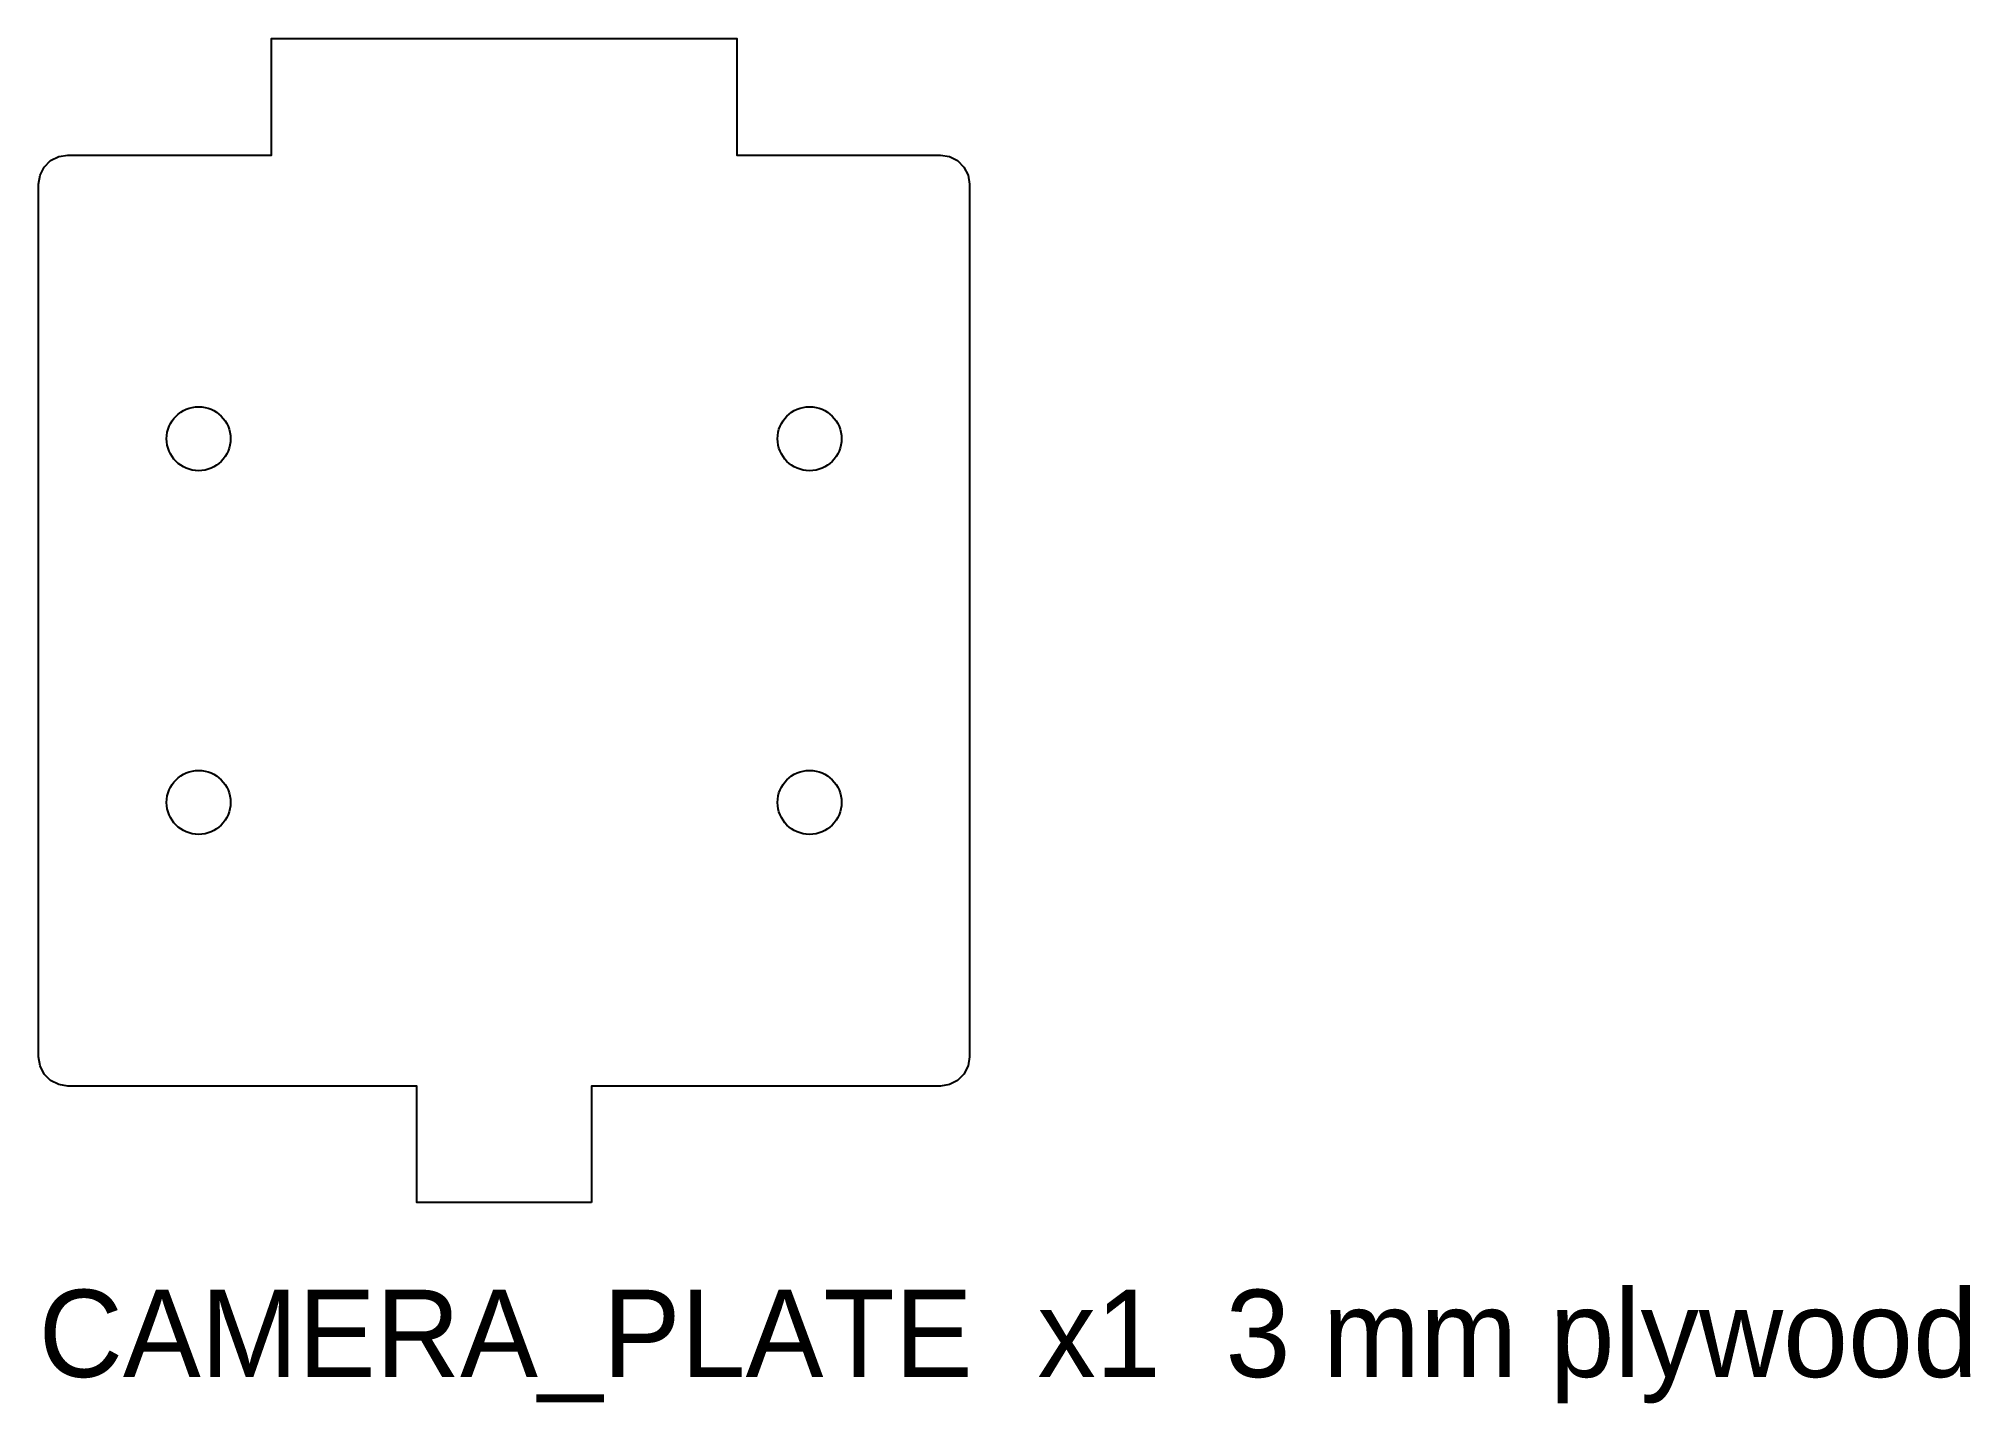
# Model space of a CAD drawing. Header units: millimetres. Extents: x -16 to 50.4, y -6.9 to 40.
import ezdxf

# ---------------------------------------------------------------- set-up
doc = ezdxf.new("R2010")
doc.units = ezdxf.units.MM
for name, color, linetype in [('CUT_INNER', 5, 'Continuous'), ('CUT_OUTER', 1, 'Continuous'), ('NOTES', 7, 'Continuous')]:
    doc.layers.add(name, color=color, linetype=linetype)

msp = doc.modelspace()

# ---------------------------------------------------------------- linework, layer by layer
at = {"layer": 'CUT_INNER'}
for centre in [(-10.5, 26.25), (10.5, 26.25), (-10.5, 13.75), (10.5, 13.75)]:
    msp.add_circle(centre, 1.1, dxfattribs=at)
at = {"layer": 'CUT_OUTER'}
msp.add_lwpolyline([(3, 0), (-3, 0), (-3, 4), (-15, 4), (-15.309, 4.049), (-15.588, 4.191), (-15.809, 4.412), (-15.951, 4.691), (-16, 5), (-16, 35), (-15.951, 35.309), (-15.809, 35.588), (-15.588, 35.809), (-15.309, 35.951), (-15, 36), (-8, 36), (-8, 40), (8, 40), (8, 36), (15, 36), (15.309, 35.951), (15.588, 35.809), (15.809, 35.588), (15.951, 35.309), (16, 35), (16, 5), (15.951, 4.691), (15.809, 4.412), (15.588, 4.191), (15.309, 4.049), (15, 4), (3, 4)], close=True, dxfattribs=at)

# ---------------------------------------------------------------- texts
at = {"layer": 'NOTES'}
msp.add_text('CAMERA_PLATE  x1  3 mm plywood', height=3, dxfattribs=at).set_placement((-16, -6))

doc.saveas('drawing.dxf')
